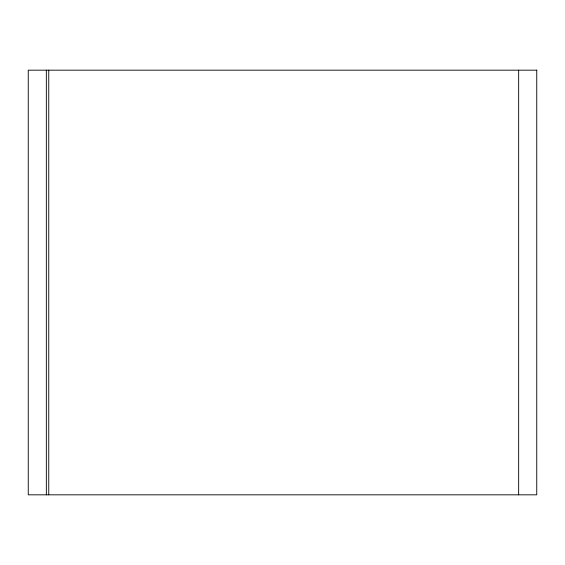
<?xml version="1.0" encoding="UTF-8"?>
<svg xmlns="http://www.w3.org/2000/svg" width="565" height="565" viewBox="0 0 565 565"><rect width="100%" height="100%" fill="white"/><g stroke="black" fill="none" stroke-linecap="round" stroke-linejoin="round"><path stroke-width="0.85" d="M518.656 70.173L518.656 494.827M48.76 70.173L48.76 494.827M46.344 70.173L46.344 494.827M536.75 70.173L28.25 70.173L28.25 494.827L536.75 494.827L536.75 70.173"/></g></svg>
